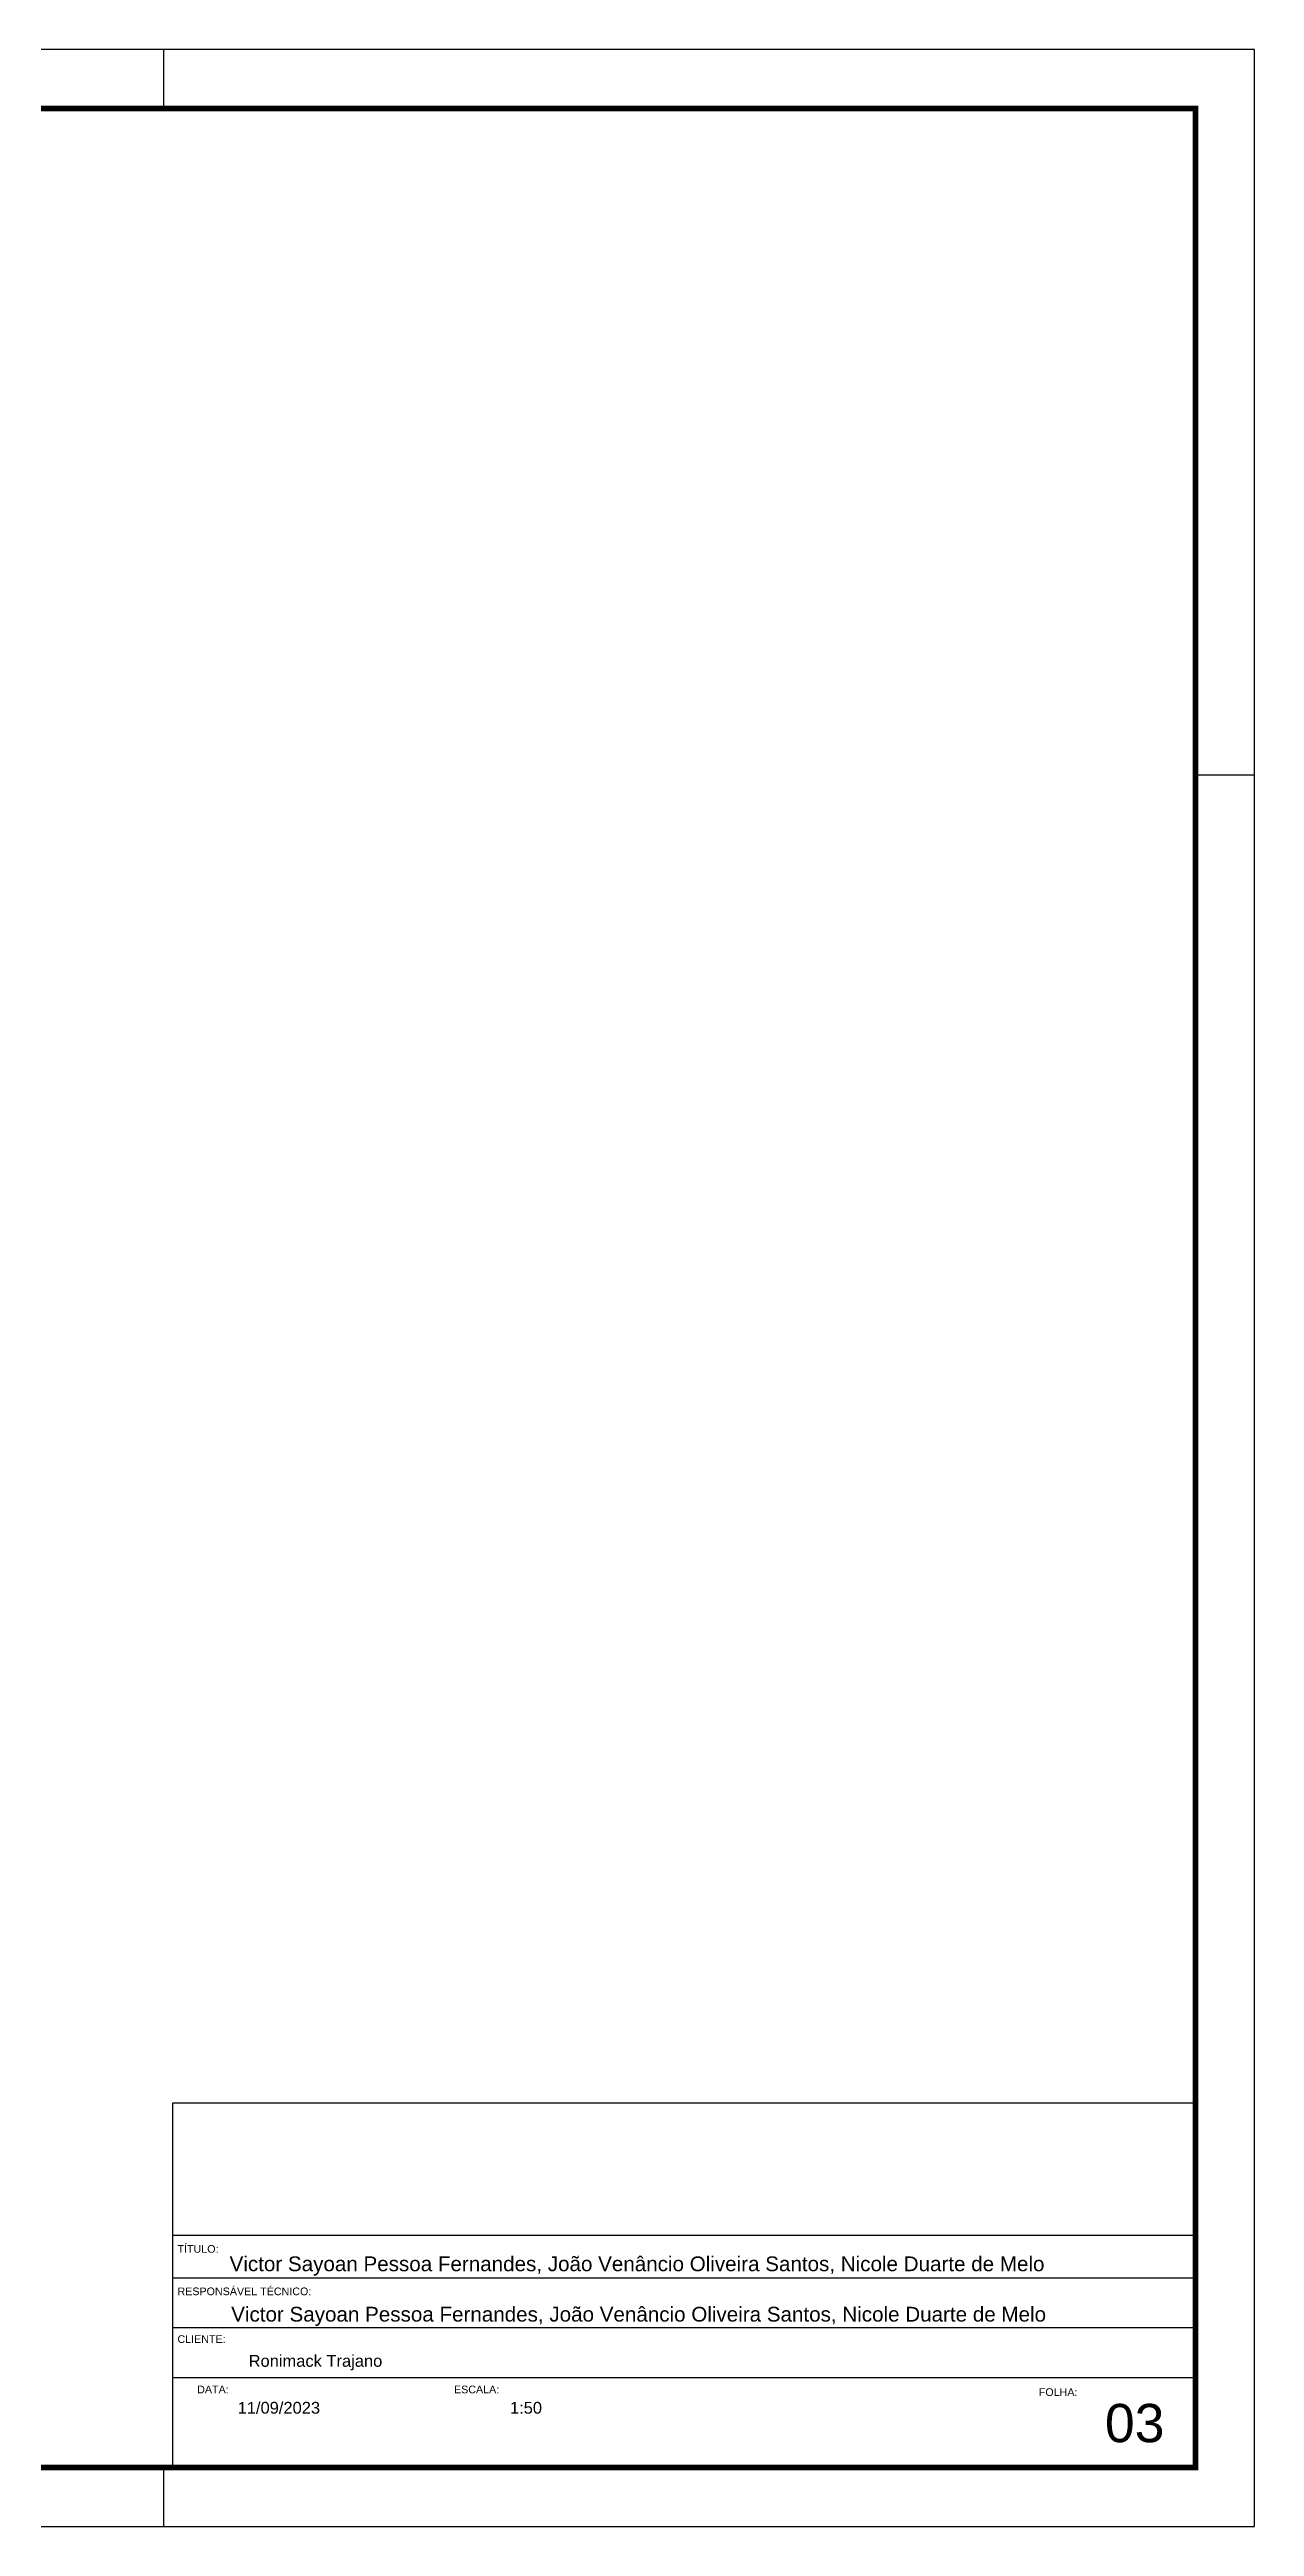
# Model space of a CAD drawing. Header units: metres. Extents: x 2426 to 2593, y 1997 to 2034.
# Drawn here: x 2574.45 to 2592.73, y 1996.88 to 2034.44 of the extents above; entities that cross this region are included whole.
import ezdxf

# ---------------------------------------------------------------- set-up
doc = ezdxf.new("R2010")
doc.units = ezdxf.units.M
doc.layers.add('ARQ-FOLHA', color=7, linetype='Continuous')
doc.styles.add('arial', font='arial.ttf')

# ---------------------------------------------------------------- blocks, each defined once
blk = doc.blocks.new('FOLHA A2')
at = {"layer": 'ARQ-FOLHA'}
for p, q in [((594, 0), (0, 0)), ((409, -10), (409, 0)), ((594, -420), (594, 0)), ((584, -123), (594, -123)), ((409, -420), (409, -410)), ((0, -420), (594, -420))]:
    blk.add_line(p, q, dxfattribs=at)
at = {"layer": 'ARQ-FOLHA', "const_width": 1}
blk.add_lwpolyline([(25, -410), (584, -410), (584, -10), (25, -10), (25, -410)], dxfattribs=at)

msp = doc.modelspace()

# ---------------------------------------------------------------- linework, layer by layer
at = {"layer": 'ARQ-FOLHA'}
for p, q in [((2591.832, 2003.298), (2576.313, 2003.298)), ((2576.313, 2003.298), (2576.313, 1997.771)), ((2591.832, 2001.287), (2576.313, 2001.287)), ((2576.313, 2000.737), (2576.313, 2000.737)), ((2591.832, 2000.643), (2576.313, 2000.643)), ((2576.313, 1999.892), (2576.313, 1999.892)), ((2591.832, 1999.887), (2576.313, 1999.887)), ((2591.832, 1999.131), (2576.313, 1999.131))]:
    msp.add_line(p, q, dxfattribs=at)

# ---------------------------------------------------------------- block references
at = {"layer": 'ARQ-FOLHA', "xscale": 0.08944633452801547, "yscale": 0.08944633452801547, "zscale": 0.08944633452801547}
msp.add_blockref('FOLHA A2', (2539.595, 2034.444), dxfattribs=at)

# ---------------------------------------------------------------- texts
at = {"layer": 'ARQ-FOLHA', "style": 'arial'}
for s, height, p in [('TÍTULO:', 0.1163, (2576.387, 2001.028)), ('Victor Sayoan Pessoa Fernandes, João Venâncio Oliveira Santos, Nicole Duarte de Melo ', 0.22362, (2577.178, 2000.748)), ('RESPONSÁVEL TÉCNICO:', 0.11628, (2576.387, 2000.384)), ('Victor Sayoan Pessoa Fernandes, João Venâncio Oliveira Santos, Nicole Duarte de Melo ', 0.22362, (2577.202, 1999.984)), ('CLIENTE:', 0.1163, (2576.387, 1999.66)), ('Ronimack Trajano', 0.17889, (2577.467, 1999.298)), ('DATA:', 0.1163, (2576.686, 1998.896)), ('ESCALA:', 0.1163, (2580.582, 1998.896)), ('FOLHA:', 0.1163, (2589.454, 1998.856)), ('11/09/2023', 0.1789, (2577.3, 1998.587)), ('1:50', 0.1789, (2581.431, 1998.587))]:
    msp.add_text(s, height=height, dxfattribs=at).set_placement(p)
msp.add_attdef('03', (2590.457, 1998.154), '01', height=0.5814, dxfattribs=at)

doc.saveas('drawing.dxf')
